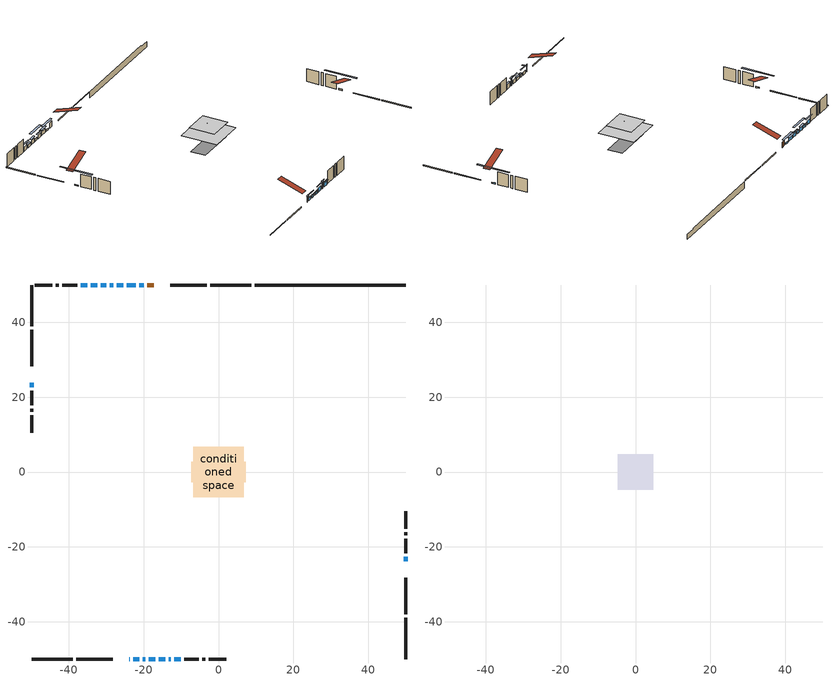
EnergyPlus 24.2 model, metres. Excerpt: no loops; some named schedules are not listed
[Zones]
conditioned space
 floor outside (Floor1 construction): -1.35,-1.35 -1.35,1.35 1.35,1.35 1.35,-1.35 z0.61
 floor adiabatic (AdiabaticFloorConstruction): -6.72,-6.72 -6.72,6.72 6.72,6.72 6.72,-6.72 z3.05
 floor foundation (Slab1 construction): -7.35,-2.71 -7.35,2.71 7.35,2.71 7.35,-2.71 z-1.75
 wall outside (RimJoist1 construction): 8.81,49.97 -2.16,49.97 / -49.97,-49.97 -39,-49.97 / -49.97,49.97 -49.97,39 / 49.97,-49.97 49.97,-39 z0.61:0.91
 wall outside (RimJoist2 construction): -3.09,49.97 -12.95,49.97 / -38.07,-49.97 -28.21,-49.97 / -49.97,38.07 -49.97,28.21 / 49.97,-38.07 49.97,-28.21 z0.61:0.91
 wall outside (AdiabaticWallConstruction 1): -17.25,49.97 -19.02,49.97 z0.61:2.64
 wall outside (AdiabaticWallConstruction): -23.91,-49.97 -23.68,-49.97 z0.61:2.64; -22.75,-49.97 -21.23,-49.97 z0.61:1.68; -20.3,-49.97 -19.59,-49.97 z0.61:1.58; -18.66,-49.97 -16.88,-49.97 / -32.41,49.97 -34.19,49.97 z0.61:1.65; -15.95,-49.97 -14.2,-49.97 / -30.01,49.97 -31.49,49.97 / -35.12,49.97 -36.87,49.97 z0.61:2.08; 49.97,-23.91 49.97,-22.69 / -19.95,49.97 -21.17,49.97 / -49.97,23.91 -49.97,22.69 z0.61:1.07; -13.27,-49.97 -12.79,-49.97 z0.61:3.02; -22.1,49.97 -24.46,49.97 z0.61:1.96; -25.39,49.97 -27.14,49.97 z0.61:2.01; -28.07,49.97 -29.09,49.97 z0.61:1.63; -11.86,-49.97 -10.11,-49.97 z0.61:2.36
 wall outside (Wall1 construction): -37.8,49.97 -41.73,49.97 / -9.18,-49.97 -5.25,-49.97 / -49.97,21.76 -49.97,17.83 / 49.97,-21.76 49.97,-17.83 z0.61:5.49
 wall outside (Wall2 construction): -42.66,49.97 -43.46,49.97 / -4.32,-49.97 -3.52,-49.97 / -49.97,16.91 -49.97,16.1 / 49.97,-16.91 49.97,-16.1 z0.61:5.49
 wall outside (Wall3 construction): -44.39,49.97 -49.04,49.97 / -2.59,-49.97 2.06,-49.97 / -49.97,15.17 -49.97,10.52 / 49.97,-15.17 49.97,-10.52 z0.61:5.49
 wall foundation (FoundationWall1 construction): 9.74,49.97,-1.75 9.74,49.97,0.61 45.95,49.97,0.61 45.95,49.97,0.19 49.97,49.97,0.19 49.97,49.97,-1.75
 window (WindowConstruction 11): -23.91,-49.97 -23.68,-49.97 z0.61:2.64
 window (WindowConstruction 7): -22.75,-49.97 -21.23,-49.97 z0.61:1.68
 window (WindowConstruction 8): -20.3,-49.97 -19.59,-49.97 z0.61:1.58
 window (WindowConstruction 9): -18.66,-49.97 -16.88,-49.97 z0.61:1.65
 window (WindowConstruction 10): -15.95,-49.97 -14.2,-49.97 z0.61:2.08
 window (WindowConstruction 13): 49.97,-23.91 49.97,-22.69 z0.61:1.07
 window (WindowConstruction 14): -19.95,49.97 -21.17,49.97 z0.61:1.07
 window (WindowConstruction 15): -49.97,23.91 -49.97,22.69 z0.61:1.07
 window (WindowConstruction 12): -13.27,-49.97 -12.79,-49.97 z0.61:3.02
 window (WindowConstruction): -22.1,49.97 -24.46,49.97 z0.61:1.96
 window (WindowConstruction 1): -25.39,49.97 -27.14,49.97 z0.61:2.01
 window (WindowConstruction 2): -28.07,49.97 -29.08,49.97 z0.61:1.62
 window (WindowConstruction 3): -30.01,49.97 -31.49,49.97 z0.61:2.08
 window (WindowConstruction 4): -11.86,-49.97 -10.11,-49.97 z0.61:2.36
 window (WindowConstruction 5): -32.42,49.97 -34.19,49.97 z0.61:1.65
 window (WindowConstruction 6): -35.12,49.97 -36.87,49.97 z0.61:2.08
 door (Door): -17.26,49.97 -19.02,49.97 z0.61:2.64
 ceiling adiabatic (AdiabaticFloorConstruction): 6.72,-6.72 6.72,6.72 -6.72,6.72 -6.72,-6.72 z3.05
 roof outside (Roof2 construction): -0.86,0.86 -0.86,-0.86 0.86,-0.86 0.86,0.86 z5.49
attic - vented
 floor to conditioned space (Floor2 construction Reversed): -4.77,-4.77 -4.77,4.77 4.77,4.77 4.77,-4.77 z5.49
 roof outside (Roof1 construction): -16.33,49.97,5.49 -16.33,40.68,8.58 -13.88,40.68,8.58 -13.88,49.97,5.49; -24.84,-49.97,5.49 -24.84,-40.68,8.58 -27.28,-40.68,8.58 -27.28,-49.97,5.49; -49.97,24.84,5.49 -40.68,24.84,8.58 -40.68,27.28,8.58 -49.97,27.28,5.49; 49.97,-24.84,5.49 40.68,-24.84,8.58 40.68,-27.28,8.58 49.97,-27.28,5.49
shading: -23.53,-49.97 -24.06,-49.97 -24.06,-51.65 -23.53,-51.65 z2.79; -19.71,-49.97 -24.27,-49.97 -24.27,-50.27 -19.71,-50.27 z3.2; -19.44,-49.97 -20.45,-49.97 -20.45,-50.58 -19.44,-50.58 z1.73; -16.73,-49.97 -18.81,-49.97 -18.81,-50.58 -16.73,-50.58 z1.8; -12.98,-49.97 -17.17,-49.97 -17.17,-50.27 -12.98,-50.27 z3.3; 49.97,-17.2 49.97,-29.4 50.58,-29.4 50.58,-17.2 z6.56; -23.61,49.97 -17.51,49.97 -17.51,50.58 -23.61,50.58 z3.51; -49.97,17.2 -49.97,29.4 -50.58,29.4 -50.58,17.2 z6.56; -12.18,-49.97 -13.88,-49.97 -13.88,-50.27 -12.18,-50.27 z3.63; -25.07,49.97 -21.49,49.97 -21.49,50.58 -25.07,50.58 z2.57; -27.75,49.97 -24.78,49.97 -24.78,50.27 -27.75,50.27 z2.62; -32.14,49.97 -25.02,49.97 -25.02,50.58 -32.14,50.58 z4.68; -32.1,49.97 -29.4,49.97 -29.4,50.58 -32.1,50.58 z2.69; -9.96,-49.97 -12.01,-49.97 -12.01,-50.58 -9.96,-50.58 z2.51; -34.34,49.97 -32.27,49.97 -32.27,50.58 -34.34,50.58 z1.8; -38.09,49.97 -33.9,49.97 -33.9,50.27 -38.09,50.27 z3.3
[Building]
Building 1: Terrain=Suburbs
[Site:Location]
Edmonton Intl AP_AB: Latitude {deg}=53.31; Longitude {deg}=-113.58; Time Zone {hr}=-7; Elevation {m}=723; Keep Site Location Information=Yes
[Site:GroundTemperature:Shallow]
-1.56185, -3.61833, -3.78302, -2.80711, 1.11059, 5.01004, 8.39065, 10.5322, 10.7141, 8.97234, 5.67794, 1.89811
[Site:WaterMainsTemperature]
Calculation Method=Schedule; Temperature Schedule=mains temperature schedule
[Material] Roughness=Rough; Thermal Absorptance=0.9
Name | Thickness {m} | Conductivity {W/m-K} | Density {kg/m3} | Specific Heat {J/kg-K} | Solar Absorptance | Visible Absorptance
asphalt or fiberglass shingles | 0.00635 | 0.162714 | 1121.4 | 1465.45 | 0.4 | 0.4
ceiling loosefill ins | 0.169333 | 0.0480833 | 16.02 | 1046.75 | 0.7 | 0.7
ceiling stud and cavity | 0.1397 | 0.100682 | 65.682 | 1177.47 | 0.7 | 0.7
concrete 4.0 in. | 0.1016 | 1.803125 | 2242.8 | 837.4 | 0.7 | 0.7
concrete 8.0 in. | 0.2032 | 1.803125 | 2242.8 | 837.4 | 0.7 | 0.7
door material | 0.04445 | 0.0451087 | 512.64 | 1214.23 | 0.7 | 0.7
exterior vertical ins | 0.0454343 | 0.029427 | 32.04 | 1214.23 | 0.7 | 0.7
floor covering | 0.0127 | 0.0433444 | 54.468 | 1339.84 | 0.6 | 0.6
floor rigid ins | 0.103632 | 0.029427 | 32.04 | 1214.23 | 0.7 | 0.7
floor rigid ins 1; wall rigid ins 1 | 0.512978 | 0.029427 | 32.04 | 1214.23 | 0.7 | 0.7
floor stud and cavity | 0.1397 | 0.167663 | 92.3553 | 1139.71 | 0.7 | 0.7
floor stud and cavity 1 | 0.1397 | 1.75129 | 37.0049 | 1207.88 | 0.7 | 0.7
furniture material conditioned space 1 | 0.1524 | 0.115458 | 640.8 | 1214.23 | 0.6 | 0.6
gypsum board | 0.0127 | 0.160291 | 801 | 837.4 | 0.6 | 0.6
gypsum board 1 | 0.0127 | 0.160291 | 801 | 837.4 | 0.7 | 0.7
osb sheathing 0.5 in. | 0.0127 | 0.115458 | 512.64 | 1214.23 | 0.7 | 0.7
osb sheathing 0.75 in. | 0.01905 | 0.115458 | 512.64 | 1214.23 | 0.7 | 0.7
osb sheathing 2.0 in. | 0.0508 | 0.115458 | 512.64 | 1214.23 | 0.7 | 0.7
rim joist stud and cavity | 0.0508 | 0.0451784 | 125.044 | 1163.47 | 0.6 | 0.6
rim joist stud and cavity 1 | 0.0508 | 0.0293316 | 125.044 | 1163.47 | 0.6 | 0.6
roof rigid ins; wall rigid ins | 0.051816 | 0.029427 | 32.04 | 1214.23 | 0.7 | 0.7
roof stud and cavity | 0.2032 | 0.116338 | 78.34581 | 1123.46 | 0.7 | 0.7
wall stud and cavity | 0.1397 | 0.290624 | 139.0536 | 1170.24 | 0.7 | 0.7
wall stud and cavity 1 | 0.1397 | 0.28235 | 139.0536 | 1170.24 | 0.7 | 0.7
wall stud and cavity 2 | 0.1397 | 0.281349 | 139.0536 | 1170.24 | 0.7 | 0.7
wall stud and cavity 3 | 0.0889 | 0.380278 | 52.3479 | 1209.89 | 0.7 | 0.7
wall stud and cavity 4 | 0.0889 | 0.391764 | 83.0341 | 1211.67 | 0.7 | 0.7
wood siding | 0.0254 | 0.102417 | 544.68 | 1172.36 | 0.4 | 0.4
wood siding 1; wood siding 2; wood siding 3 | 0.0254 | 0.102417 | 544.68 | 1172.36 | 0.7 | 0.7
[WindowMaterial:SimpleGlazingSystem]
Name | U-Factor {W/m2-K} | Solar Heat Gain Coefficient
WindowMaterial | 2.07588 | 0.65
WindowMaterial 1 | 2.08212 | 0.64
WindowMaterial 10 | 2.14856 | 0.58
WindowMaterial 11 | 7.56366 | 0.69
WindowMaterial 2 | 1.48309 | 0.43
WindowMaterial 3 | 2.14969 | 0.59
WindowMaterial 4 | 2.07417 | 0.65
WindowMaterial 5 | 2.09461 | 0.63
WindowMaterial 6 | 2.07985 | 0.64
WindowMaterial 7 | 2.098021 | 0.62
WindowMaterial 8 | 2.24735 | 0.5
WindowMaterial 9 | 2.27574 | 0.45
[Construction]
AdiabaticFloorConstruction: floor stud and cavity 1, floor rigid ins 1, osb sheathing 0.75 in., floor covering
AdiabaticWallConstruction: wood siding 2, wall rigid ins 1, wall stud and cavity 3, gypsum board
AdiabaticWallConstruction 1: wood siding 3, wall rigid ins 1, wall stud and cavity 3, gypsum board
Door: door material
Floor1 construction: floor stud and cavity, floor rigid ins, osb sheathing 0.75 in., floor covering
Floor2 construction Reversed: gypsum board, ceiling stud and cavity, ceiling loosefill ins
FoundationWall1 construction: concrete 8.0 in., gypsum board 1
furniture construction conditioned space 1: furniture material conditioned space 1
PartitionWallConstruction: gypsum board, wall stud and cavity 4, gypsum board
RimJoist1 construction: wood siding 1, osb sheathing 2.0 in., rim joist stud and cavity
RimJoist2 construction: wood siding 1, osb sheathing 2.0 in., rim joist stud and cavity 1
Roof1 construction: asphalt or fiberglass shingles
Roof2 construction: asphalt or fiberglass shingles, roof rigid ins, osb sheathing 0.75 in., roof stud and cavity, gypsum board
Slab1 construction: concrete 4.0 in.
Wall1 construction: wood siding, wall rigid ins, osb sheathing 0.5 in., wall stud and cavity, gypsum board
Wall2 construction: wood siding, wall rigid ins, osb sheathing 0.5 in., wall stud and cavity 1, gypsum board
Wall3 construction: wood siding, wall rigid ins, osb sheathing 0.5 in., wall stud and cavity 2, gypsum board
WindowConstruction: WindowMaterial
WindowConstruction 1: WindowMaterial 1
WindowConstruction 10; WindowConstruction 6: WindowMaterial 6
WindowConstruction 11: WindowMaterial 9
WindowConstruction 12: WindowMaterial 10
WindowConstruction 13; WindowConstruction 14; WindowConstruction 15: WindowMaterial 11
WindowConstruction 2: WindowMaterial 2
WindowConstruction 3: WindowMaterial 3
WindowConstruction 4: WindowMaterial 4
WindowConstruction 5; WindowConstruction 9: WindowMaterial 5
WindowConstruction 7: WindowMaterial 7
WindowConstruction 8: WindowMaterial 8
[Zone] Multiplier=1; Part of Total Floor Area=Yes
Name | Volume {m3}
attic - vented | 45.6842
conditioned space | 679.1
[Space]
Name | Zone | Volume {m3}
attic - vented 1 | attic - vented | 45.6842
conditioned space 1 | conditioned space | 679.1
[ZoneInfiltration:EffectiveLeakageArea]
infil attic - vented 1: Zone or Space=attic - vented 1; Schedule=Always On Discrete; Effective Air Leakage Area {cm2}=3162.09; Stack Coefficient=0.000215263; Wind Coefficient=9.91299e-06
[ZoneMixing]
whole house fan mix: Zone or Space=attic - vented; Schedule=Always On Continuous; Design Flow Rate Calculation Method=Flow/Zone; Design Flow Rate {m3/s}=0; Source Zone or Space=conditioned space
[SurfaceProperty:ExposedFoundationPerimeter]
Slab1: Exposed Perimeter Calculation Method=TotalExposedPerimeter; Total Exposed Perimeter {m}=40.234
[InternalMass] Zone or ZoneList=conditioned space; Space or SpaceList=conditioned space 1
Name | Construction | Surface Area {m2}
furniture mass conditioned space 1 | furniture construction conditioned space 1 | 107.104
partition wall mass | PartitionWallConstruction | 267.761
[Lights]
interior lighting: Zone or ZoneList or Space or SpaceList=conditioned space 1; Schedule=interior lighting schedule; Design Level Calculation Method=LightingLevel; Lighting Level {W}=343.2; Return Air Fraction=0; Fraction Radiant=0.6; Fraction Visible=0.2; Fraction Replaceable=1
[People]
occupants: Zone or ZoneList or Space or SpaceList=conditioned space 1; Number of People Schedule=occupants schedule; Number of People Calculation Method=People; Number of People=3; Fraction Radiant=0.314171; Sensible Heat Fraction=0.56303; Activity Level Schedule=occupants activity schedule; Carbon Dioxide Generation Rate {m3/s-W}=0; Enable ASHRAE 55 Comfort Warnings=No; Mean Radiant Temperature Calculation Type=EnclosureAveraged
[ElectricEquipment] Zone or ZoneList or Space or SpaceList=conditioned space 1; Design Level Calculation Method=EquipmentLevel
Name | Schedule | Design Level {W} | Fraction Latent | Fraction Radiant | Fraction Lost
clothes dryer | clothes dryer schedule | 140.772 | 0.015 | 0.081 | 0.85
clothes washer | clothes washer schedule | 32.1985 | 0.03 | 0.162 | 0.7
cooking range | cooking range schedule | 215.147 | 0.08 | 0.432 | 0.2
dishwasher | dishwasher schedule | 66.8632 | 0.3 | 0.18 | 0.4
fridge | fridge schedule | 72.9452 | 0 | 0.6 | 0
mech vent bath fan 0 | mech vent bath fan 0 schedule | 50.2 | 0 | 0 | 1
mech vent bath fan 1 | mech vent bath fan 1 schedule | 50.2 | 0 | 0 | 1
mech vent bath fan 2 | mech vent bath fan 2 schedule | 50.2 | 0 | 0 | 1
mech vent bath fan 3 | mech vent bath fan 3 schedule | 50.2 | 0 | 0 | 1
mech vent house fan | mech vent house fan schedule | 0 | 0 | 0 | 1
mech vent house fan cfis | mech vent house fan cfis schedule | 0 | 0 | 0 | 0
mech vent range fan 0 | mech vent range fan 0 schedule | 57 | 0 | 0 | 1
misc plug loads | misc plug loads schedule | 494.7 | 0.045 | 0.513 | 0.1
whole house fan | Always On Discrete | 0 | 0 | 0 | 1
[OtherEquipment] Zone or ZoneList or Space or SpaceList=conditioned space 1; Design Level Calculation Method=EquipmentLevel
Name | Fuel Type | Schedule | Design Level {W} | Fraction Latent | Fraction Radiant | Fraction Lost
clothes dryer 1 | Electricity | clothes dryer schedule | 0 | 0.015 | 0.081 | 0.85
cooking range 1 | Electricity | cooking range schedule | 0 | 0.08 | 0.432 | 0.2
general water use latent | None | general water use schedule | 62.594 | 1 | 0 | 0
general water use sensible | None | general water use schedule | -61.6891 | 0 | 0.6 | 0
mech vent house fan latent load | None | Always On Discrete | 0 | 1 | 0 | 0
mech vent house fan sensible load | None | Always On Discrete | 0 | 0 | 0 | 0
water heater energy adjustment1 | NaturalGas | Always On Discrete | 0.01 | 0 | 0 | 1
[ZoneInfiltration:DesignFlowRate] Zone or ZoneList or Space or SpaceList=conditioned space 1; Schedule=Always On Discrete; Design Flow Rate Calculation Method=Flow/Zone; Design Flow Rate {m3/s}=0
infil flow; natural vent flow; whole house fan flow
[Foundation:Kiva]
Foundation Kiva 1: Initial Indoor Air Temperature {C}=18; Wall Height Above Grade {m}=0.609996; Wall Depth Below Slab {m}=0.2032; Custom Block Material Name 1=exterior vertical ins; Custom Block Depth 1 {m}=2.36001; Custom Block X Position 1 {m}=0.2159; Custom Block Z Position 1 {m}=0
[Foundation:Kiva:Settings]
Soil Conductivity {W/m-K}=0.849921; Soil Density {kg/m3}=1842.3; Soil Specific Heat {J/kg-K}=418.7; Ground Solar Absorptivity=0.9; Ground Thermal Absorptivity=0.9; Ground Surface Roughness {m}=0.03; Far-Field Width {m}=40; Deep-Ground Boundary Condition=ZeroFlux; Deep-Ground Depth {m}=40; Minimum Cell Dimension {m}=0.2; Maximum Cell Growth Coefficient=3; Simulation Timestep=Timestep
[Exterior:Lights]
exterior lighting: Schedule=exterior lighting schedule; Design Level {W}=75.6
[Schedule:Constant]
Name | Hourly Value
Always On Continuous; mech vent house fan schedule; mech vent house fan cfis schedule; Always On Discrete | 1
occupants activity schedule | 117.228
fridge schedule | 0
[Schedule:Week:Daily]
interior lighting schedule Week Rule - Jan1-Jan27: interior lighting schedule day, interior lighting schedule day, interior lighting schedule day, interior lighting schedule day, interior lighting schedule day, interior lighting schedule day, interior lighting schedule day, interior lighting schedule default day, interior lighting schedule default day, interior lighting schedule default day, interior lighting schedule default day, interior lighting schedule default day
interior lighting schedule Week Rule - Jan28-Feb3: interior lighting schedule day, interior lighting schedule day, interior lighting schedule day, interior lighting schedule day, interior lighting schedule day 1, interior lighting schedule day 1, interior lighting schedule day 1, interior lighting schedule default day, interior lighting schedule default day, interior lighting schedule default day, interior lighting schedule default day, interior lighting schedule default day
interior lighting schedule Week Rule - Feb4-Feb24: interior lighting schedule day 1, interior lighting schedule day 1, interior lighting schedule day 1, interior lighting schedule day 1, interior lighting schedule day 1, interior lighting schedule day 1, interior lighting schedule day 1, interior lighting schedule default day, interior lighting schedule default day, interior lighting schedule default day, interior lighting schedule default day, interior lighting schedule default day
interior lighting schedule Week Rule - Feb25-Mar3: interior lighting schedule day 1, interior lighting schedule day 1, interior lighting schedule day 1, interior lighting schedule day 1, interior lighting schedule day 2, interior lighting schedule day 2, interior lighting schedule day 2, interior lighting schedule default day, interior lighting schedule default day, interior lighting schedule default day, interior lighting schedule default day, interior lighting schedule default day
interior lighting schedule Week Rule - Mar4-Mar31: interior lighting schedule day 2, interior lighting schedule day 2, interior lighting schedule day 2, interior lighting schedule day 2, interior lighting schedule day 2, interior lighting schedule day 2, interior lighting schedule day 2, interior lighting schedule default day, interior lighting schedule default day, interior lighting schedule default day, interior lighting schedule default day, interior lighting schedule default day
interior lighting schedule Week Rule - Apr1-Apr28: interior lighting schedule day 3, interior lighting schedule day 3, interior lighting schedule day 3, interior lighting schedule day 3, interior lighting schedule day 3, interior lighting schedule day 3, interior lighting schedule day 3, interior lighting schedule default day, interior lighting schedule default day, interior lighting schedule default day, interior lighting schedule default day, interior lighting schedule default day
interior lighting schedule Week Rule - Apr29-May5: interior lighting schedule day 3, interior lighting schedule day 3, interior lighting schedule day 4, interior lighting schedule day 4, interior lighting schedule day 4, interior lighting schedule day 4, interior lighting schedule day 4, interior lighting schedule default day, interior lighting schedule default day, interior lighting schedule default day, interior lighting schedule default day, interior lighting schedule default day
interior lighting schedule Week Rule - May6-May26: interior lighting schedule day 4, interior lighting schedule day 4, interior lighting schedule day 4, interior lighting schedule day 4, interior lighting schedule day 4, interior lighting schedule day 4, interior lighting schedule day 4, interior lighting schedule default day, interior lighting schedule default day, interior lighting schedule default day, interior lighting schedule default day, interior lighting schedule default day
interior lighting schedule Week Rule - May27-Jun2: interior lighting schedule day 4, interior lighting schedule day 4, interior lighting schedule day 4, interior lighting schedule day 4, interior lighting schedule day 4, interior lighting schedule day 5, interior lighting schedule day 5, interior lighting schedule default day, interior lighting schedule default day, interior lighting schedule default day, interior lighting schedule default day, interior lighting schedule default day
interior lighting schedule Week Rule - Jun3-Jun30: interior lighting schedule day 5, interior lighting schedule day 5, interior lighting schedule day 5, interior lighting schedule day 5, interior lighting schedule day 5, interior lighting schedule day 5, interior lighting schedule day 5, interior lighting schedule default day, interior lighting schedule default day, interior lighting schedule default day, interior lighting schedule default day, interior lighting schedule default day
interior lighting schedule Week Rule - Jul1-Jul28: interior lighting schedule day 6, interior lighting schedule day 6, interior lighting schedule day 6, interior lighting schedule day 6, interior lighting schedule day 6, interior lighting schedule day 6, interior lighting schedule day 6, interior lighting schedule default day, interior lighting schedule default day, interior lighting schedule default day, interior lighting schedule default day, interior lighting schedule default day
interior lighting schedule Week Rule - Jul29-Aug4: interior lighting schedule day 6, interior lighting schedule day 6, interior lighting schedule day 6, interior lighting schedule day 7, interior lighting schedule day 7, interior lighting schedule day 7, interior lighting schedule day 7, interior lighting schedule default day, interior lighting schedule default day, interior lighting schedule default day, interior lighting schedule default day, interior lighting schedule default day
interior lighting schedule Week Rule - Aug5-Aug25: interior lighting schedule day 7, interior lighting schedule day 7, interior lighting schedule day 7, interior lighting schedule day 7, interior lighting schedule day 7, interior lighting schedule day 7, interior lighting schedule day 7, interior lighting schedule default day, interior lighting schedule default day, interior lighting schedule default day, interior lighting schedule default day, interior lighting schedule default day
interior lighting schedule Week Rule - Aug26-Sep1: interior lighting schedule day 7, interior lighting schedule day 7, interior lighting schedule day 7, interior lighting schedule day 7, interior lighting schedule day 7, interior lighting schedule day 7, interior lighting schedule day 8, interior lighting schedule default day, interior lighting schedule default day, interior lighting schedule default day, interior lighting schedule default day, interior lighting schedule default day
interior lighting schedule Week Rule - Sep2-Sep29: interior lighting schedule day 8, interior lighting schedule day 8, interior lighting schedule day 8, interior lighting schedule day 8, interior lighting schedule day 8, interior lighting schedule day 8, interior lighting schedule day 8, interior lighting schedule default day, interior lighting schedule default day, interior lighting schedule default day, interior lighting schedule default day, interior lighting schedule default day
interior lighting schedule Week Rule - Sep30-Oct6: interior lighting schedule day 8, interior lighting schedule day 9, interior lighting schedule day 9, interior lighting schedule day 9, interior lighting schedule day 9, interior lighting schedule day 9, interior lighting schedule day 9, interior lighting schedule default day, interior lighting schedule default day, interior lighting schedule default day, interior lighting schedule default day, interior lighting schedule default day
interior lighting schedule Week Rule - Oct7-Oct27: interior lighting schedule day 9, interior lighting schedule day 9, interior lighting schedule day 9, interior lighting schedule day 9, interior lighting schedule day 9, interior lighting schedule day 9, interior lighting schedule day 9, interior lighting schedule default day, interior lighting schedule default day, interior lighting schedule default day, interior lighting schedule default day, interior lighting schedule default day
interior lighting schedule Week Rule - Oct28-Nov3: interior lighting schedule day 9, interior lighting schedule day 9, interior lighting schedule day 9, interior lighting schedule day 9, interior lighting schedule day 10, interior lighting schedule day 10, interior lighting schedule day 10, interior lighting schedule default day, interior lighting schedule default day, interior lighting schedule default day, interior lighting schedule default day, interior lighting schedule default day
interior lighting schedule Week Rule - Nov4-Nov24: interior lighting schedule day 10, interior lighting schedule day 10, interior lighting schedule day 10, interior lighting schedule day 10, interior lighting schedule day 10, interior lighting schedule day 10, interior lighting schedule day 10, interior lighting schedule default day, interior lighting schedule default day, interior lighting schedule default day, interior lighting schedule default day, interior lighting schedule default day
interior lighting schedule Week Rule - Nov25-Dec1: interior lighting schedule day 10, interior lighting schedule day 10, interior lighting schedule day 10, interior lighting schedule day 10, interior lighting schedule day 10, interior lighting schedule day 10, interior lighting schedule day 11, interior lighting schedule default day, interior lighting schedule default day, interior lighting schedule default day, interior lighting schedule default day, interior lighting schedule default day
interior lighting schedule Week Rule - Dec2-Dec31: interior lighting schedule day 11, interior lighting schedule day 11, interior lighting schedule day 11, interior lighting schedule day 11, interior lighting schedule day 11, interior lighting schedule day 11, interior lighting schedule day 11, interior lighting schedule default day, interior lighting schedule default day, interior lighting schedule default day, interior lighting schedule default day, interior lighting schedule default day
occupants schedule Week Rule - Jan1-Dec31: occupants schedule day, occupants schedule day, occupants schedule day, occupants schedule day, occupants schedule day, occupants schedule day, occupants schedule day, occupants schedule default day, occupants schedule default day, occupants schedule default day, occupants schedule default day, occupants schedule default day
clothes dryer schedule Week Rule - Jan1-Dec31: clothes dryer schedule day, clothes dryer schedule day, clothes dryer schedule day, clothes dryer schedule day, clothes dryer schedule day, clothes dryer schedule day, clothes dryer schedule day, clothes dryer schedule default day, clothes dryer schedule default day, clothes dryer schedule default day, clothes dryer schedule default day, clothes dryer schedule default day
clothes washer schedule Week Rule - Jan1-Dec31: clothes washer schedule day, clothes washer schedule day, clothes washer schedule day, clothes washer schedule day, clothes washer schedule day, clothes washer schedule day, clothes washer schedule day, clothes washer schedule default day, clothes washer schedule default day, clothes washer schedule default day, clothes washer schedule default day, clothes washer schedule default day
cooking range schedule Week Rule - Jan1-Dec31: cooking range schedule day, cooking range schedule day, cooking range schedule day, cooking range schedule day, cooking range schedule day, cooking range schedule day, cooking range schedule day, cooking range schedule default day, cooking range schedule default day, cooking range schedule default day, cooking range schedule default day, cooking range schedule default day
dishwasher schedule Week Rule - Jan1-Dec31: dishwasher schedule day, dishwasher schedule day, dishwasher schedule day, dishwasher schedule day, dishwasher schedule day, dishwasher schedule day, dishwasher schedule day, dishwasher schedule default day, dishwasher schedule default day, dishwasher schedule default day, dishwasher schedule default day, dishwasher schedule default day
mech vent bath fan 0 schedule Week Rule - Jan1-Dec31: mech vent bath fan 0 schedule day, mech vent bath fan 0 schedule day, mech vent bath fan 0 schedule day, mech vent bath fan 0 schedule day, mech vent bath fan 0 schedule day, mech vent bath fan 0 schedule day, mech vent bath fan 0 schedule day, mech vent bath fan 0 schedule default day, mech vent bath fan 0 schedule default day, mech vent bath fan 0 schedule default day, mech vent bath fan 0 schedule default day, mech vent bath fan 0 schedule default day
mech vent bath fan 1 schedule Week Rule - Jan1-Dec31: mech vent bath fan 1 schedule day, mech vent bath fan 1 schedule day, mech vent bath fan 1 schedule day, mech vent bath fan 1 schedule day, mech vent bath fan 1 schedule day, mech vent bath fan 1 schedule day, mech vent bath fan 1 schedule day, mech vent bath fan 1 schedule default day, mech vent bath fan 1 schedule default day, mech vent bath fan 1 schedule default day, mech vent bath fan 1 schedule default day, mech vent bath fan 1 schedule default day
mech vent bath fan 2 schedule Week Rule - Jan1-Dec31: mech vent bath fan 2 schedule day, mech vent bath fan 2 schedule day, mech vent bath fan 2 schedule day, mech vent bath fan 2 schedule day, mech vent bath fan 2 schedule day, mech vent bath fan 2 schedule day, mech vent bath fan 2 schedule day, mech vent bath fan 2 schedule default day, mech vent bath fan 2 schedule default day, mech vent bath fan 2 schedule default day, mech vent bath fan 2 schedule default day, mech vent bath fan 2 schedule default day
mech vent bath fan 3 schedule Week Rule - Jan1-Dec31: mech vent bath fan 3 schedule day, mech vent bath fan 3 schedule day, mech vent bath fan 3 schedule day, mech vent bath fan 3 schedule day, mech vent bath fan 3 schedule day, mech vent bath fan 3 schedule day, mech vent bath fan 3 schedule day, mech vent bath fan 3 schedule default day, mech vent bath fan 3 schedule default day, mech vent bath fan 3 schedule default day, mech vent bath fan 3 schedule default day, mech vent bath fan 3 schedule default day
mech vent range fan 0 schedule Week Rule - Jan1-Dec31: mech vent range fan 0 schedule day, mech vent range fan 0 schedule day, mech vent range fan 0 schedule day, mech vent range fan 0 schedule day, mech vent range fan 0 schedule day, mech vent range fan 0 schedule day, mech vent range fan 0 schedule day, mech vent range fan 0 schedule default day, mech vent range fan 0 schedule default day, mech vent range fan 0 schedule default day, mech vent range fan 0 schedule default day, mech vent range fan 0 schedule default day
misc plug loads schedule Week Rule - Jan1-Dec31: misc plug loads schedule day, misc plug loads schedule day, misc plug loads schedule day, misc plug loads schedule day, misc plug loads schedule day, misc plug loads schedule day, misc plug loads schedule day, misc plug loads schedule default day, misc plug loads schedule default day, misc plug loads schedule default day, misc plug loads schedule default day, misc plug loads schedule default day
general water use schedule Week Rule - Jan1-Dec31: general water use schedule day, general water use schedule day, general water use schedule day, general water use schedule day, general water use schedule day, general water use schedule day, general water use schedule day, general water use schedule default day, general water use schedule default day, general water use schedule default day, general water use schedule default day, general water use schedule default day
exterior lighting schedule Week Rule - Jan1-Jan27: exterior lighting schedule day, exterior lighting schedule day, exterior lighting schedule day, exterior lighting schedule day, exterior lighting schedule day, exterior lighting schedule day, exterior lighting schedule day, exterior lighting schedule default day, exterior lighting schedule default day, exterior lighting schedule default day, exterior lighting schedule default day, exterior lighting schedule default day
exterior lighting schedule Week Rule - Jan28-Feb3: exterior lighting schedule day, exterior lighting schedule day, exterior lighting schedule day, exterior lighting schedule day, exterior lighting schedule day 1, exterior lighting schedule day 1, exterior lighting schedule day 1, exterior lighting schedule default day, exterior lighting schedule default day, exterior lighting schedule default day, exterior lighting schedule default day, exterior lighting schedule default day
exterior lighting schedule Week Rule - Feb4-Feb24: exterior lighting schedule day 1, exterior lighting schedule day 1, exterior lighting schedule day 1, exterior lighting schedule day 1, exterior lighting schedule day 1, exterior lighting schedule day 1, exterior lighting schedule day 1, exterior lighting schedule default day, exterior lighting schedule default day, exterior lighting schedule default day, exterior lighting schedule default day, exterior lighting schedule default day
exterior lighting schedule Week Rule - Feb25-Mar3: exterior lighting schedule day 1, exterior lighting schedule day 1, exterior lighting schedule day 1, exterior lighting schedule day 1, exterior lighting schedule day 2, exterior lighting schedule day 2, exterior lighting schedule day 2, exterior lighting schedule default day, exterior lighting schedule default day, exterior lighting schedule default day, exterior lighting schedule default day, exterior lighting schedule default day
exterior lighting schedule Week Rule - Mar4-Mar31: exterior lighting schedule day 2, exterior lighting schedule day 2, exterior lighting schedule day 2, exterior lighting schedule day 2, exterior lighting schedule day 2, exterior lighting schedule day 2, exterior lighting schedule day 2, exterior lighting schedule default day, exterior lighting schedule default day, exterior lighting schedule default day, exterior lighting schedule default day, exterior lighting schedule default day
exterior lighting schedule Week Rule - Apr1-Apr28: exterior lighting schedule day 3, exterior lighting schedule day 3, exterior lighting schedule day 3, exterior lighting schedule day 3, exterior lighting schedule day 3, exterior lighting schedule day 3, exterior lighting schedule day 3, exterior lighting schedule default day, exterior lighting schedule default day, exterior lighting schedule default day, exterior lighting schedule default day, exterior lighting schedule default day
[Schedule:Year]
interior lighting schedule: interior lighting schedule Week Rule - Jan1-Jan27, 1, 1, 1, 27, interior lighting schedule Week Rule - Jan28-Feb3, 1, 28, 2, 3, interior lighting schedule Week Rule - Feb4-Feb24, 2, 4, 2, 24, interior lighting schedule Week Rule - Feb25-Mar3, 2, 25, 3, 3, interior lighting schedule Week Rule - Mar4-Mar31, 3, 4, 3, 31, interior lighting schedule Week Rule - Apr1-Apr28, 4, 1, 4, 28, interior lighting schedule Week Rule - Apr29-May5, 4, 29, 5, 5, interior lighting schedule Week Rule - May6-May26, 5, 6, 5, 26, interior lighting schedule Week Rule - May27-Jun2, 5, 27, 6, 2, interior lighting schedule Week Rule - Jun3-Jun30, 6, 3, 6, 30, interior lighting schedule Week Rule - Jul1-Jul28, 7, 1, 7, 28, interior lighting schedule Week Rule - Jul29-Aug4, 7, 29, 8, 4, interior lighting schedule Week Rule - Aug5-Aug25, 8, 5, 8, 25, interior lighting schedule Week Rule - Aug26-Sep1, 8, 26, 9, 1, interior lighting schedule Week Rule - Sep2-Sep29, 9, 2, 9, 29, interior lighting schedule Week Rule - Sep30-Oct6, 9, 30, 10, 6, interior lighting schedule Week Rule - Oct7-Oct27, 10, 7, 10, 27, interior lighting schedule Week Rule - Oct28-Nov3, 10, 28, 11, 3, interior lighting schedule Week Rule - Nov4-Nov24, 11, 4, 11, 24, interior lighting schedule Week Rule - Nov25-Dec1, 11, 25, 12, 1, interior lighting schedule Week Rule - Dec2-Dec31, 12, 2, 12, 31
occupants schedule: occupants schedule Week Rule - Jan1-Dec31, 1, 1, 12, 31
clothes dryer schedule: clothes dryer schedule Week Rule - Jan1-Dec31, 1, 1, 12, 31
clothes washer schedule: clothes washer schedule Week Rule - Jan1-Dec31, 1, 1, 12, 31
cooking range schedule: cooking range schedule Week Rule - Jan1-Dec31, 1, 1, 12, 31
dishwasher schedule: dishwasher schedule Week Rule - Jan1-Dec31, 1, 1, 12, 31
mech vent bath fan 0 schedule: mech vent bath fan 0 schedule Week Rule - Jan1-Dec31, 1, 1, 12, 31
mech vent bath fan 1 schedule: mech vent bath fan 1 schedule Week Rule - Jan1-Dec31, 1, 1, 12, 31
mech vent bath fan 2 schedule: mech vent bath fan 2 schedule Week Rule - Jan1-Dec31, 1, 1, 12, 31
mech vent bath fan 3 schedule: mech vent bath fan 3 schedule Week Rule - Jan1-Dec31, 1, 1, 12, 31
mech vent range fan 0 schedule: mech vent range fan 0 schedule Week Rule - Jan1-Dec31, 1, 1, 12, 31
misc plug loads schedule: misc plug loads schedule Week Rule - Jan1-Dec31, 1, 1, 12, 31
general water use schedule: general water use schedule Week Rule - Jan1-Dec31, 1, 1, 12, 31
exterior lighting schedule: exterior lighting schedule Week Rule - Jan1-Jan27, 1, 1, 1, 27, exterior lighting schedule Week Rule - Jan28-Feb3, 1, 28, 2, 3, exterior lighting schedule Week Rule - Feb4-Feb24, 2, 4, 2, 24, exterior lighting schedule Week Rule - Feb25-Mar3, 2, 25, 3, 3, exterior lighting schedule Week Rule - Mar4-Mar31, 3, 4, 3, 31, exterior lighting schedule Week Rule - Apr1-Apr28, 4, 1, 4, 28, exterior lighting schedule Week Rule - Apr29-May5, 4, 29, 5, 5, exterior lighting schedule Week Rule - May6-May26, 5, 6, 5, 26, exterior lighting schedule Week Rule - May27-Jun2, 5, 27, 6, 2, exterior lighting schedule Week Rule - Jun3-Jun30, 6, 3, 6, 30, exterior lighting schedule Week Rule - Jul1-Jul28, 7, 1, 7, 28, exterior lighting schedule Week Rule - Jul29-Aug4, 7, 29, 8, 4, exterior lighting schedule Week Rule - Aug5-Aug25, 8, 5, 8, 25, exterior lighting schedule Week Rule - Aug26-Sep1, 8, 26, 9, 1, exterior lighting schedule Week Rule - Sep2-Sep29, 9, 2, 9, 29, exterior lighting schedule Week Rule - Sep30-Oct6, 9, 30, 10, 6, exterior lighting schedule Week Rule - Oct7-Oct27, 10, 7, 10, 27, exterior lighting schedule Week Rule - Oct28-Nov3, 10, 28, 11, 3, exterior lighting schedule Week Rule - Nov4-Nov24, 11, 4, 11, 24, exterior lighting schedule Week Rule - Nov25-Dec1, 11, 25, 12, 1, exterior lighting schedule Week Rule - Dec2-Dec31, 12, 2, 12, 31
[Schedule:Compact]
mains temperature schedule: Through: 01/01, For: AllDays, Until: 24:00, 3.97167, Through: 01/02, For: AllDays, Until: 24:00, 3.90778, Through: 01/03, For: AllDays, Until: 24:00, 3.84556, Through: 01/04, For: AllDays, Until: 24:00, 3.78389, Through: 01/05, For: AllDays, Until: 24:00, 3.72278, Through: 01/06, For: AllDays, Until: 24:00, 3.66278, Through: 01/07, For: AllDays, Until: 24:00, 3.60389, Through: 01/08, For: AllDays, Until: 24:00, 3.54556, Through: 01/09, For: AllDays, Until: 24:00, 3.48833, Through: 01/10, For: AllDays, Until: 24:00, 3.43167, Through: 01/11, For: AllDays, Until: 24:00, 3.37611, Through: 01/12, For: AllDays, Until: 24:00, 3.32167, Through: 01/13, For: AllDays, Until: 24:00, 3.26833, Through: 01/14, For: AllDays, Until: 24:00, 3.21556, Through: 01/15, For: AllDays, Until: 24:00, 3.16444, Through: 01/16, For: AllDays, Until: 24:00, 3.11389, Through: 01/17, For: AllDays, Until: 24:00, 3.06444, Through: 01/18, For: AllDays, Until: 24:00, 3.01611, Through: 01/19, For: AllDays, Until: 24:00, 2.96889, Through: 01/20, For: AllDays, Until: 24:00, 2.92278, Through: 01/21, For: AllDays, Until: 24:00, 2.87722, Through: 01/22, For: AllDays, Until: 24:00, 2.83333, Through: 01/23, For: AllDays, Until: 24:00, 2.79056, Through: 01/24, For: AllDays, Until: 24:00, 2.74889, Through: 01/25, For: AllDays, Until: 24:00, 2.70833, Through: 01/26, For: AllDays, Until: 24:00, 2.66889, Through: 01/27, For: AllDays, Until: 24:00, 2.63056, Through: 01/28, For: AllDays, Until: 24:00, 2.59333, Through: 01/29, For: AllDays, Until: 24:00, 2.55778, Through: 01/30, For: AllDays, Until: 24:00, 2.52278, Through: 01/31, For: AllDays, Until: 24:00, 2.48944, Through: 02/01, For: AllDays, Until: 24:00, 2.45722, Through: 02/02, For: AllDays, Until: 24:00, 2.42611, Through: 02/03, For: AllDays, Until: 24:00, 2.39667, Through: 02/04, For: AllDays, Until: 24:00, 2.36833, Through: 02/05, For: AllDays, Until: 24:00, 2.34111, Through: 02/06, For: AllDays, Until: 24:00, 2.315, Through: 02/07, For: AllDays, Until: 24:00, 2.29056, Through: 02/08, For: AllDays, Until: 24:00, 2.26722, Through: 02/09, For: AllDays, Until: 24:00, 2.245, Through: 02/10, For: AllDays, Until: 24:00, 2.22444, Through: 02/11, For: AllDays, Until: 24:00, 2.20444, Through: 02/12, For: AllDays, Until: 24:00, 2.18667, Through: 02/13, For: AllDays, Until: 24:00, 2.17, Through: 02/14, For: AllDays, Until: 24:00, 2.15444, Through: 02/15, For: AllDays, Until: 24:00, 2.14, Through: 02/16, For: AllDays, Until: 24:00, 2.12722, Through: 02/17, For: AllDays, Until: 24:00, 2.11556, Through: 02/18, For: AllDays, Until: 24:00, 2.10556, Through: 02/19, For: AllDays, Until: 24:00, 2.09667, Through: 02/20, For: AllDays, Until: 24:00, 2.08889, Through: 02/21, For: AllDays, Until: 24:00, 2.08278, Through: 02/22, For: AllDays, Until: 24:00, 2.07833, Through: 02/23, For: AllDays, Until: 24:00, 2.07444, Through: 02/24, For: AllDays, Until: 24:00, 2.07278, Through: 02/25, For: AllDays, Until: 24:00, 2.07167, Through: 02/26, For: AllDays, Until: 24:00, 2.07222, Through: 02/27, For: AllDays, Until: 24:00, 2.07444, Through: 02/28, For: AllDays, Until: 24:00, 2.07778, Through: 03/01, For: AllDays, Until: 24:00, 2.08222, Through: 03/02, For: AllDays, Until: 24:00, 2.08833, Through: 03/03, For: AllDays, Until: 24:00, 2.09556, Through: 03/04, For: AllDays, Until: 24:00, 2.10444, Through: 03/05, For: AllDays, Until: 24:00, 2.11444, Through: 03/06, For: AllDays, Until: 24:00, 2.12556, Through: 03/07, For: AllDays, Until: 24:00, 2.13833, Through: 03/08, For: AllDays, Until: 24:00, 2.15278, Through: 03/09, For: AllDays, Until: 24:00, 2.16778, Through: 03/10, For: AllDays, Until: 24:00, 2.18444, Through: 03/11, For: AllDays, Until: 24:00, 2.20278, Through: 03/12, For: AllDays, Until: 24:00, 2.22167, Through: 03/13, For: AllDays, Until: 24:00, 2.24278, Through: 03/14, For: AllDays, Until: 24:00, 2.26444, Through: 03/15, For: AllDays, Until: 24:00, 2.28778, Through: 03/16, For: AllDays, Until: 24:00, 2.31222, Through: 03/17, For: AllDays, Until: 24:00, 2.33778, Through: 03/18, For: AllDays, Until: 24:00, 2.365, Through: 03/19, For: AllDays, Until: 24:00, 2.39333, Through: 03/20, For: AllDays, Until: 24:00, 2.42278, Through: 03/21, For: AllDays, Until: 24:00, 2.45389, Through: 03/22, For: AllDays, Until: 24:00, 2.48611, Through: 03/23, For: AllDays, Until: 24:00, 2.51889, Through: 03/24, For: AllDays, Until: 24:00, 2.55389, Through: 03/25, For: AllDays, Until: 24:00, 2.58944, Through: 03/26, For: AllDays, Until: 24:00, 2.62611, Through: 03/27, For: AllDays, Until: 24:00, 2.66444, Through: 03/28, For: AllDays, Until: 24:00, 2.70389, Through: 03/29, For: AllDays, Until: 24:00, 2.74389, Through: 03/30, For: AllDays, Until: 24:00, 2.78556, Through: 03/31, For: AllDays, Until: 24:00, 2.82833, Through: 04/01, For: AllDays, Until: 24:00, 2.87222, Through: 04/02, For: AllDays, Until: 24:00, 2.91722, Through: 04/03, For: AllDays, Until: 24:00, 2.96333, Through: 04/04, For: AllDays, Until: 24:00, 3.01056, Through: 04/05, For: AllDays, Until: 24:00, 3.05889, Through: 04/06, For: AllDays, Until: 24:00, 3.10833, Through: 04/07, For: AllDays, Until: 24:00, 3.15833, Through: 04/08, For: AllDays, Until: 24:00, 3.21, Through: 04/09, For: AllDays, Until: 24:00, 3.26222, Through: 04/10, For: AllDays, Until: 24:00, 3.31556, Through: 04/11, For: AllDays, Until: 24:00, 3.37, Through: 04/12, For: AllDays, Until: 24:00, 3.42556, Through: 04/13, For: AllDays, Until: 24:00, 3.48167, Through: 04/14, For: AllDays, Until: 24:00, 3.53889, Through: 04/15, For: AllDays, Until: 24:00, 3.59722, Through: 04/16, For: AllDays, Until: 24:00, 3.65611, Through: 04/17, For: AllDays, Until: 24:00, 3.71611, Through: 04/18, For: AllDays, Until: 24:00, 3.77667, Through: 04/19, For: AllDays, Until: 24:00, 3.83833, Through: 04/20, For: AllDays, Until: 24:00, 3.90111, Through: 04/21, For: AllDays, Until: 24:00, 3.96444, Through: 04/22, For: AllDays, Until: 24:00, 4.02833, Through: 04/23, For: AllDays, Until: 24:00, 4.09333, Through: 04/24, For: AllDays, Until: 24:00, 4.15889, Through: 04/25, For: AllDays, Until: 24:00, 4.225, Through: 04/26, For: AllDays, Until: 24:00, 4.29222, Through: 04/27, For: AllDays, Until: 24:00, 4.36, Through: 04/28, For: AllDays, Until: 24:00, 4.42833, Through: 04/29, For: AllDays, Until: 24:00, 4.49722, Through: 04/30, For: AllDays, Until: 24:00, 4.56667, Through: 05/01, For: AllDays, Until: 24:00, 4.63722, Through: 05/02, For: AllDays, Until: 24:00, 4.70833, Through: 05/03, For: AllDays, Until: 24:00, 4.77944, Through: 05/04, For: AllDays, Until: 24:00, 4.85167, Through: 05/05, For: AllDays, Until: 24:00, 4.92389, Through: 05/06, For: AllDays, Until: 24:00, 4.99722, Through: 05/07, For: AllDays, Until: 24:00, 5.07056, Through: 05/08, For: AllDays, Until: 24:00, 5.145, Through: 05/09, For: AllDays, Until: 24:00, 5.21944, Through: 05/10, For: AllDays, Until: 24:00, 5.29389, Through: 05/11, For: AllDays, Until: 24:00, 5.36944, Through: 05/12, For: AllDays, Until: 24:00, 5.445, Through: 05/13, For: AllDays, Until: 24:00, 5.52111, Through: 05/14, For: AllDays, Until: 24:00, 5.59722, Through: 05/15, For: AllDays, Until: 24:00, 5.67389, Through: 05/16, For: AllDays, Until: 24:00, 5.75056, Through: 05/17, For: AllDays, Until: 24:00, 5.82778, Through: 05/18, For: AllDays, Until: 24:00, 5.90556, Through: 05/19, For: AllDays, Until: 24:00, 5.98278, Through: 05/20, For: AllDays, Until: 24:00, 6.06056, Through: 05/21, For: AllDays, Until: 24:00, 6.13889, Through: 05/22, For: AllDays, Until: 24:00, 6.21667, Through: 05/23, For: AllDays, Until: 24:00, 6.295, Through: 05/24, For: AllDays, Until: 24:00, 6.37333, Through: 05/25, For: AllDays, Until: 24:00, 6.45222, Through: 05/26, For: AllDays, Until: 24:00, 6.53056, Through: 05/27, For: AllDays, Until: 24:00, 6.60889, Through: 05/28, For: AllDays, Until: 24:00, 6.68778, Through: 05/29, For: AllDays, Until: 24:00, 6.76611, Through: 05/30, For: AllDays, Until: 24:00, 6.84444, Through: 05/31, For: AllDays, Until: 24:00, 6.92278, Through: 06/01, For: AllDays, Until: 24:00, 7.00111, Through: 06/02, For: AllDays, Until: 24:00, 7.07944, Through: 06/03, For: AllDays, Until: 24:00, 7.15778, Through: 06/04, For: AllDays, Until: 24:00, 7.23556, Through: 06/05, For: AllDays, Until: 24:00, 7.31333, Through: 06/06, For: AllDays, Until: 24:00, 7.39056, Through: 06/07, For: AllDays, Until: 24:00, 7.46833, Through: 06/08, For: AllDays, Until: 24:00, 7.545, Through: 06/09, For: AllDays, Until: 24:00, 7.62222, Through: 06/10, For: AllDays, Until: 24:00, 7.69833, Through: 06/11, For: AllDays, Until: 24:00, 7.775, Through: 06/12, For: AllDays, Until: 24:00, 7.85056, Through: 06/13, For: AllDays, Until: 24:00, 7.92611, Through: 06/14, For: AllDays, Until: 24:00, 8.00111, Through: 06/15, For: AllDays, Until: 24:00, 8.07611, Through: 06/16, For: AllDays, Until: 24:00, 8.15056, Through: 06/17, For: AllDays, Until: 24:00, 8.22389, Through: 06/18, For: AllDays, Until: 24:00, 8.29778, Through: 06/19, For: AllDays, Until: 24:00, 8.37056, Through: 06/20, For: AllDays, Until: 24:00, 8.44278, Through: 06/21, For: AllDays, Until: 24:00, 8.51444, Through: 06/22, For: AllDays, Until: 24:00, 8.58611, Through: 06/23, For: AllDays, Until: 24:00, 8.65667, Through: 06/24, For: AllDays, Until: 24:00, 8.72667, Through: 06/25, For: AllDays, Until: 24:00, 8.79611, Through: 06/26, For: AllDays, Until: 24:00, 8.865, Through: 06/27, For: AllDays, Until: 24:00, 8.93333, Through: 06/28, For: AllDays, Until: 24:00, 9.00056, Through: 06/29, For: AllDays, Until: 24:00, 9.06778, Through: 06/30, For: AllDays, Until: 24:00, 9.13333, Through: 07/01, For: AllDays, Until: 24:00, 9.19889, Through: 07/02, For: AllDays, Until: 24:00, 9.26333, Through: 07/03, For: AllDays, Until: 24:00, 9.32722, Through: 07/04, For: AllDays, Until: 24:00, 9.39056, Through: 07/05, For: AllDays, Until: 24:00, 9.45278, Through: 07/06, For: AllDays, Until: 24:00, 9.51389, Through: 07/07, For: AllDays, Until: 24:00, 9.57444, Through: 07/08, For: AllDays, Until: 24:00, 9.63389, Through: 07/09, For: AllDays, Until: 24:00, 9.69278, Through: 07/10, For: AllDays, Until: 24:00, 9.75056, Through: 07/11, For: AllDays, Until: 24:00, 9.80778, Through: 07/12, For: AllDays, Until: 24:00, 9.86333, Through: 07/13, For: AllDays, Until: 24:00, 9.91833, Through: 07/14, For: AllDays, Until: 24:00, 9.97278, Through: 07/15, For: AllDays, Until: 24:00, 10.0256, Through: 07/16, For: AllDays, Until: 24:00, 10.0778, Through: 07/17, For: AllDays, Until: 24:00, 10.1289, Through: 07/18, For: AllDays, Until: 24:00, 10.1789, Through: 07/19, For: AllDays, Until: 24:00, 10.2278, Through: 07/20, For: AllDays, Until: 24:00, 10.2756, Through: 07/21, For: AllDays, Until: 24:00, 10.3222, Through: 07/22, For: AllDays, Until: 24:00, 10.3683, Through: 07/23, For: AllDays, Until: 24:00, 10.4128, Through: 07/24, For: AllDays, Until: 24:00, 10.4561, Through: 07/25, For: AllDays, Until: 24:00, 10.4989, Through: 07/26, For: AllDays, Until: 24:00, 10.54, Through: 07/27, For: AllDays, Until: 24:00, 10.58, Through: 07/28, For: AllDays, Until: 24:00, 10.6189, Through: 07/29, For: AllDays, Until: 24:00, 10.6567, Through: 07/30, For: AllDays, Until: 24:00, 10.6928, Through: 07/31, For: AllDays, Until: 24:00, 10.7283, Through: 08/01, For: AllDays, Until: 24:00, 10.7622, Through: 08/02, For: AllDays, Until: 24:00, 10.7956, Through: 08/03, For: AllDays, Until: 24:00, 10.8272, Through: 08/04, For: AllDays, Until: 24:00, 10.8572, Through: 08/05, For: AllDays, Until: 24:00, 10.8867, Through: 08/06, For: AllDays, Until: 24:00, 10.9144, Through: 08/07, For: AllDays, Until: 24:00, 10.9411, Through: 08/08, For: AllDays, Until: 24:00, 10.9667, Through: 08/09, For: AllDays, Until: 24:00, 10.9906, Through: 08/10, For: AllDays, Until: 24:00, 11.0133, Through: 08/11, For: AllDays, Until: 24:00, 11.035, Through: 08/12, For: AllDays, Until: 24:00, 11.055, Through: 08/13, For: AllDays, Until: 24:00, 11.0739, Through: 08/14, For: AllDays, Until: 24:00, 11.0917, Through: 08/15, For: AllDays, Until: 24:00, 11.1078, Through: 08/16, For: AllDays, Until: 24:00, 11.1228, Through: 08/17, For: AllDays, Until: 24:00, 11.1361, Through: 08/18, For: AllDays, Until: 24:00, 11.1483, Through: 08/19, For: AllDays, Until: 24:00, 11.1594, Through: 08/20, For: AllDays, Until: 24:00, 11.1689, Through: 08/21, For: AllDays, Until: 24:00, 11.1772, Through: 08/22, For: AllDays, Until: 24:00, 11.1844, Through: 08/23, For: AllDays, Until: 24:00, 11.19, Through: 08/24, For: AllDays, Until: 24:00, 11.1939, Through: 08/25, For: AllDays, Until: 24:00, 11.1967, Through: 08/26, For: AllDays, Until: 24:00, 11.1983, Through: 08/27, For: AllDays, Until: 24:00, 11.1983, Through: 08/28, For: AllDays, Until: 24:00, 11.1972, Through: 08/29, For: AllDays, Until: 24:00, 11.195, Through: 08/30, For: AllDays, Until: 24:00, 11.1911, Through: 08/31, For: AllDays, Until: 24:00, 11.1856, Through: 09/01, For: AllDays, Until: 24:00, 11.1789, Through: 09/02, For: AllDays, Until: 24:00, 11.1711, Through: 09/03, For: AllDays, Until: 24:00, 11.1617, Through: 09/04, For: AllDays, Until: 24:00, 11.1511, Through: 09/05, For: AllDays, Until: 24:00, 11.1394, Through: 09/06, For: AllDays, Until: 24:00, 11.1261, Through: 09/07, For: AllDays, Until: 24:00, 11.1111, Through: 09/08, For: AllDays, Until: 24:00, 11.0956, Through: 09/09, For: AllDays, Until: 24:00, 11.0778, Through: 09/10, For: AllDays, Until: 24:00, 11.0594, Through: 09/11, For: AllDays, Until: 24:00, 11.0394, Through: 09/12, For: AllDays, Until: 24:00, 11.0183, Through: 09/13, For: AllDays, Until: 24:00, 10.9961, Through: 09/14, For: AllDays, Until: 24:00, 10.9722, Through: 09/15, For: AllDays, Until: 24:00, 10.9472, Through: 09/16, For: AllDays, Until: 24:00, 10.9206, Through: 09/17, For: AllDays, Until: 24:00, 10.8928, Through: 09/18, For: AllDays, Until: 24:00, 10.8639, Through: 09/19, For: AllDays, Until: 24:00, 10.8339, Through: 09/20, For: AllDays, Until: 24:00, 10.8028, Through: 09/21, For: AllDays, Until: 24:00, 10.77, Through: 09/22, For: AllDays, Until: 24:00, 10.7361, Through: 09/23, For: AllDays, Until: 24:00, 10.7011, Through: 09/24, For: AllDays, Until: 24:00, 10.665, Through: 09/25, For: AllDays, Until: 24:00, 10.6272, Through: 09/26, For: AllDays, Until: 24:00, 10.5889, Through: 09/27, For: AllDays, Until: 24:00, 10.5489, Through: 09/28, For: AllDays, Until: 24:00, 10.5078, Through: 09/29, For: AllDays, Until: 24:00, 10.4661, Through: 09/30, For: AllDays, Until: 24:00, 10.4228, Through: 10/01, For: AllDays, Until: 24:00, 10.3783, Through: 10/02, For: AllDays, Until: 24:00, 10.3328, Through: 10/03, For: AllDays, Until: 24:00, 10.2861, Through: 10/04, For: AllDays, Until: 24:00, 10.2383, Through: 10/05, For: AllDays, Until: 24:00, 10.19, Through: 10/06, For: AllDays, Until: 24:00, 10.14, Through: 10/07, For: AllDays, Until: 24:00, 10.0894, Through: 10/08, For: AllDays, Until: 24:00, 10.0372, Through: 10/09, For: AllDays, Until: 24:00, 9.98444, Through: 10/10, For: AllDays, Until: 24:00, 9.93056, Through: 10/11, For: AllDays, Until: 24:00, 9.87611, Through: 10/12, For: AllDays, Until: 24:00, 9.82, Through: 10/13, For: AllDays, Until: 24:00, 9.76333, Through: 10/14, For: AllDays, Until: 24:00, 9.70611, Through: 10/15, For: AllDays, Until: 24:00, 9.64722, Through: 10/16, For: AllDays, Until: 24:00, 9.58778, Through: 10/17, For: AllDays, Until: 24:00, 9.52778, Through: 10/18, For: AllDays, Until: 24:00, 9.46667, Through: 10/19, For: AllDays, Until: 24:00, 9.40444, Through: 10/20, For: AllDays, Until: 24:00, 9.34167, Through: 10/21, For: AllDays, Until: 24:00, 9.27778, Through: 10/22, For: AllDays, Until: 24:00, 9.21333, Through: 10/23, For: AllDays, Until: 24:00, 9.14833, Through: 10/24, For: AllDays, Until: 24:00, 9.08222, Through: 10/25, For: AllDays, Until: 24:00, 9.01556, Through: 10/26, For: AllDays, Until: 24:00, 8.94833, Through: 10/27, For: AllDays, Until: 24:00, 8.88056, Through: 10/28, For: AllDays, Until: 24:00, 8.81167, Through: 10/29, For: AllDays, Until: 24:00, 8.74222, Through: 10/30, For: AllDays, Until: 24:00, 8.67222, Through: 10/31, For: AllDays, Until: 24:00, 8.60167, Through: 11/01, For: AllDays, Until: 24:00, 8.53056, Through: 11/02, For: AllDays, Until: 24:00, 8.45889, Through: 11/03, For: AllDays, Until: 24:00, 8.38667, Through: 11/04, For: AllDays, Until: 24:00, 8.31389, Through: 11/05, For: AllDays, Until: 24:00, 8.24056, Through: 11/06, For: AllDays, Until: 24:00, 8.16667, Through: 11/07, For: AllDays, Until: 24:00, 8.09278, Through: 11/08, For: AllDays, Until: 24:00, 8.01833, Through: 11/09, For: AllDays, Until: 24:00, 7.94278, Through: 11/10, For: AllDays, Until: 24:00, 7.86778, Through: 11/11, For: AllDays, Until: 24:00, 7.79167, Through: 11/12, For: AllDays, Until: 24:00, 7.71556, Through: 11/13, For: AllDays, Until: 24:00, 7.63944, Through: 11/14, For: AllDays, Until: 24:00, 7.56222, Through: 11/15, For: AllDays, Until: 24:00, 7.48556, Through: 11/16, For: AllDays, Until: 24:00, 7.40833, Through: 11/17, For: AllDays, Until: 24:00, 7.33056, Through: 11/18, For: AllDays, Until: 24:00, 7.25278, Through: 11/19, For: AllDays, Until: 24:00, 7.175, Through: 11/20, For: AllDays, Until: 24:00, 7.09722, Through: 11/21, For: AllDays, Until: 24:00, 7.01889, Through: 11/22, For: AllDays, Until: 24:00, 6.94056, Through: 11/23, For: AllDays, Until: 24:00, 6.86222, Through: 11/24, For: AllDays, Until: 24:00, 6.78389, Through: 11/25, For: AllDays, Until: 24:00, 6.705, Through: 11/26, For: AllDays, Until: 24:00, 6.62667, Through: 11/27, For: AllDays, Until: 24:00, 6.54833, Through: 11/28, For: AllDays, Until: 24:00, 6.46944, Through: 11/29, For: AllDays, Until: 24:00, 6.39111, Through: 11/30, For: AllDays, Until: 24:00, 6.31278, Through: 12/01, For: AllDays, Until: 24:00, 6.23444, Through: 12/02, For: AllDays, Until: 24:00, 6.15611, Through: 12/03, For: AllDays, Until: 24:00, 6.07833, Through: 12/04, For: AllDays, Until: 24:00, 6.00056, Through: 12/05, For: AllDays, Until: 24:00, 5.92278, Through: 12/06, For: AllDays, Until: 24:00, 5.84556, Through: 12/07, For: AllDays, Until: 24:00, 5.76833, Through: 12/08, For: AllDays, Until: 24:00, 5.69111, Through: 12/09, For: AllDays, Until: 24:00, 5.61444, Through: 12/10, For: AllDays, Until: 24:00, 5.53778, Through: 12/11, For: AllDays, Until: 24:00, 5.46222, Through: 12/12, For: AllDays, Until: 24:00, 5.38611, Through: 12/13, For: AllDays, Until: 24:00, 5.31111, Through: 12/14, For: AllDays, Until: 24:00, 5.23611, Through: 12/15, For: AllDays, Until: 24:00, 5.16167, Through: 12/16, For: AllDays, Until: 24:00, 5.08722, Through: 12/17, For: AllDays, Until: 24:00, 5.01389, Through: 12/18, For: AllDays, Until: 24:00, 4.94056, Through: 12/19, For: AllDays, Until: 24:00, 4.86778, Through: 12/20, For: AllDays, Until: 24:00, 4.79556, Through: 12/21, For: AllDays, Until: 24:00, 4.72389, Through: 12/22, For: AllDays, Until: 24:00, 4.65333, Through: 12/23, For: AllDays, Until: 24:00, 4.58278, Through: 12/24, For: AllDays, Until: 24:00, 4.51278, Through: 12/25, For: AllDays, Until: 24:00, 4.44389, Through: 12/26, For: AllDays, Until: 24:00, 4.375, Through: 12/27, For: AllDays, Until: 24:00, 4.30722, Through: 12/28, For: AllDays, Until: 24:00, 4.24, Through: 12/29, For: AllDays, Until: 24:00, 4.17333, Through: 12/30, For: AllDays, Until: 24:00, 4.10778, Through: 12/31, For: AllDays, Until: 24:00, 4.04278
